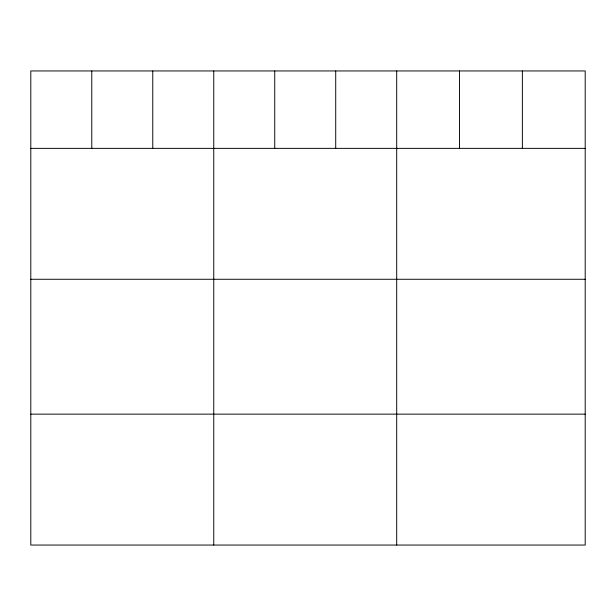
<?xml version="1.0" encoding="UTF-8"?>
<svg xmlns="http://www.w3.org/2000/svg" width="616" height="616" viewBox="0 0 616 616"><rect width="100%" height="100%" fill="white"/><g stroke="black" fill="none" stroke-linecap="round" stroke-linejoin="round"><path stroke-width="0.92" d="M585.2 148.364L585.2 545.052L30.8 545.052L30.8 70.948L585.2 70.948L585.2 148.364L30.8 148.364M30.8 279.271L585.2 279.271M30.8 414.145L585.2 414.145M522.368 70.948L522.368 148.364M459.536 70.948L459.536 148.364M396.704 70.948L396.704 545.052M335.72 70.948L335.72 148.364M274.736 70.948L274.736 148.364M213.752 70.948L213.752 545.052M152.768 70.948L152.768 148.364M91.784 70.948L91.784 148.364"/></g></svg>
